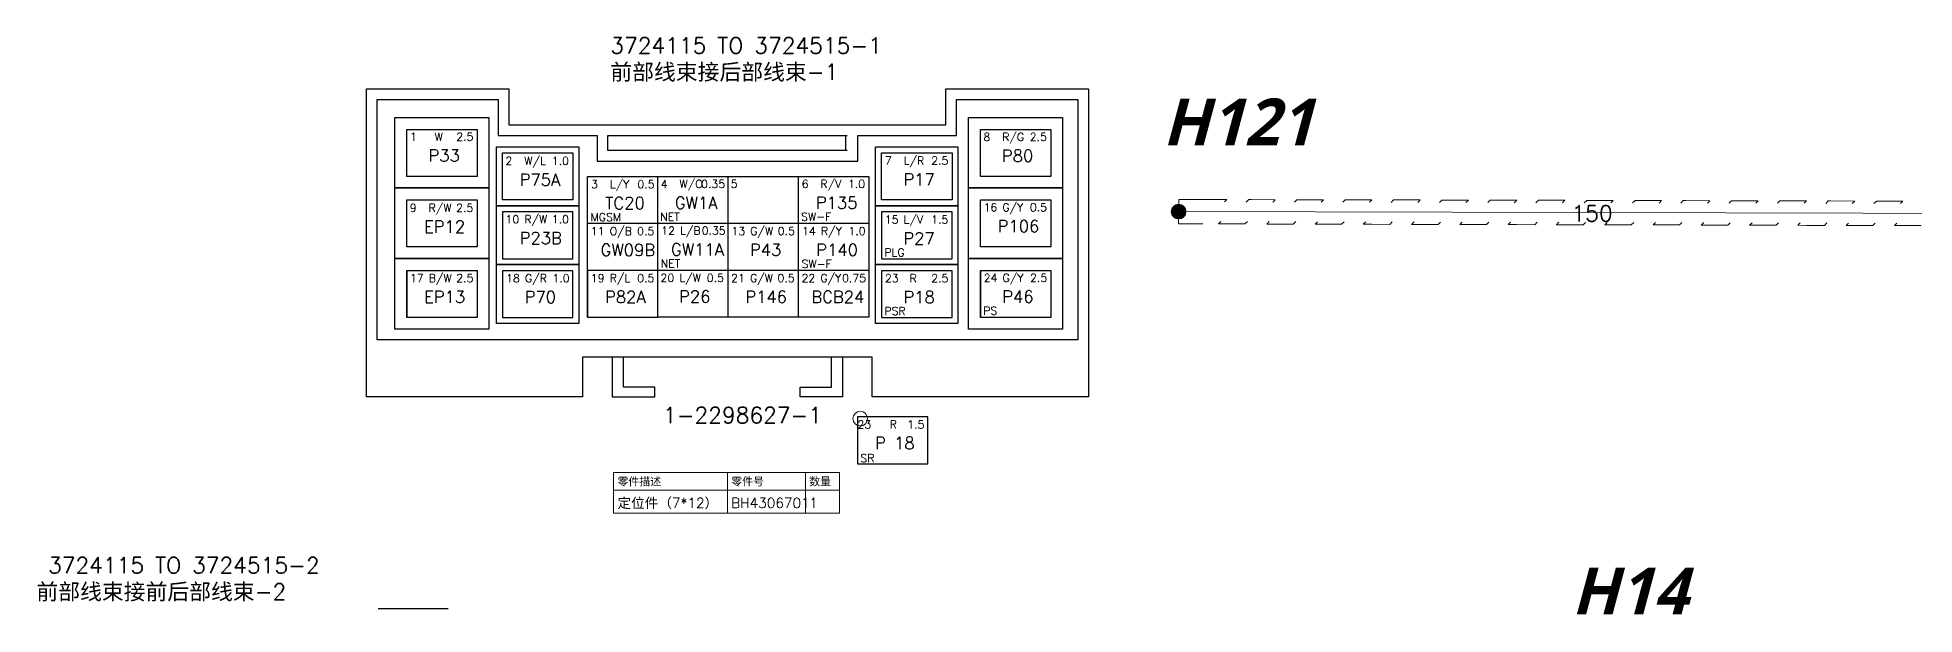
# Model space of a CAD drawing. Header units: millimetres. Extents: x 6 to 3615, y 6 to 858.
# Drawn here: x 348.5 to 669.3, y 443.1 to 541.6 of the extents above; entities that cross this region are included whole.
import ezdxf

# ---------------------------------------------------------------- set-up
doc = ezdxf.new("R2010")
doc.units = ezdxf.units.MM
doc.styles.add('SegoeUIBoldItalic_Style', font='segoeuiz.ttf')
doc.styles.add('Simplex_Style', font='simplex_.ttf')

msp = doc.modelspace()

# ---------------------------------------------------------------- hatches: boundary and pattern name
h = msp.add_hatch(color=0)
edge = h.paths.add_edge_path()
edge.add_arc((543.54, 511.85), 1.25, 0, 360)
h = msp.add_hatch(color=0)
edge = h.paths.add_edge_path()
edge.add_arc((543.54, 511.85), 1.25, 0, 360)

# ---------------------------------------------------------------- linework, layer by layer
at = {"color": 0, "linetype": 'Continuous', "lineweight": 30, "flags": 128}
for points in [[(441.69, 480.23), (404.73, 480.23), (404.73, 532.83), (429.08, 532.83), (429.08, 526.68), (503.77, 526.68), (503.77, 532.83), (528.12, 532.83), (528.12, 480.23), (491.16, 480.23), (491.16, 487.02), (441.69, 487.02), (441.69, 480.23)], [(406.55, 489.98), (406.55, 531.01), (427.27, 531.01), (427.27, 524.87), (444.15, 524.87), (444.15, 520.48), (488.7, 520.48), (488.7, 524.87), (505.59, 524.87), (505.59, 531.01), (526.3, 531.01), (526.3, 489.98), (406.55, 489.98)], [(423.66, 517.87), (411.63, 517.87), (411.63, 525.89), (423.66, 525.89), (423.66, 517.87)], [(486.88, 522.3), (445.97, 522.3), (445.97, 524.87), (486.88, 524.87)], [(486.69, 522.3), (486.69, 524.87)], [(521.69, 517.87), (509.66, 517.87), (509.66, 525.89), (521.69, 525.89), (521.69, 517.87)], [(440.01, 513.85), (427.98, 513.85), (427.98, 521.87), (440.01, 521.87), (440.01, 513.85)], [(504.81, 513.85), (492.78, 513.85), (492.78, 521.87), (504.81, 521.87), (504.81, 513.85)], [(466.57, 493.82), (454.54, 493.82), (454.54, 509.85), (442.52, 509.85), (442.52, 517.87), (454.54, 517.87)], [(478.6, 493.82), (466.57, 493.82), (466.57, 509.85), (454.54, 509.85), (454.54, 517.87), (466.57, 517.87)], [(490.62, 509.85), (478.6, 509.85), (478.6, 517.87), (490.62, 517.87), (490.62, 493.82), (478.6, 493.82), (478.6, 509.85), (466.57, 509.85), (466.57, 517.87), (478.6, 517.87)], [(423.66, 505.84), (411.63, 505.84), (411.63, 513.86), (423.66, 513.86), (423.66, 505.84)], [(521.69, 505.84), (509.66, 505.84), (509.66, 513.86), (521.69, 513.86), (521.69, 505.84)], [(427.98, 511.82), (427.98, 503.8), (440.01, 503.8), (440.01, 511.82), (427.98, 511.82)], [(442.52, 503.8), (442.52, 511.82)], [(492.78, 511.82), (492.78, 503.8), (504.81, 503.8), (504.81, 511.82), (492.78, 511.82)], [(490.62, 501.83), (442.52, 501.83), (442.52, 509.85)], [(411.63, 501.8), (411.63, 493.78), (411.63, 501.8), (423.66, 501.8), (423.66, 493.78), (411.63, 493.78)], [(427.98, 501.77), (427.98, 493.76), (440.01, 493.76), (440.01, 501.77), (427.98, 501.77)], [(442.52, 493.82), (442.52, 501.83), (442.52, 493.82), (454.54, 493.82)], [(492.78, 501.77), (492.78, 493.76), (504.81, 493.76), (504.81, 501.77), (492.78, 501.77)], [(509.66, 501.8), (509.66, 493.78), (509.66, 501.8), (521.69, 501.8), (521.69, 493.78), (509.66, 493.78)], [(446.76, 487.02), (446.76, 480.23), (454.01, 480.23), (454.01, 481.87), (448.65, 481.87), (448.65, 487.02)], [(486.09, 487.02), (486.09, 480.23), (478.84, 480.23), (478.84, 481.87), (484.21, 481.87), (484.21, 487.02)], [(406.73, 444.11), (418.73, 444.11)]]:
    msp.add_lwpolyline(points, dxfattribs=at)
for points in [[(409.59, 527.94), (425.67, 527.94), (425.67, 515.89), (409.59, 515.89), (409.59, 527.94)], [(507.62, 527.94), (523.7, 527.94), (523.7, 515.89), (507.62, 515.89), (507.62, 527.94)], [(426.95, 522.89), (441.01, 522.89), (441.01, 512.84), (426.95, 512.84), (426.95, 522.89)], [(491.74, 522.89), (505.81, 522.89), (505.81, 512.84), (491.74, 512.84), (491.74, 522.89)], [(409.59, 515.89), (425.67, 515.89), (425.67, 503.83), (409.59, 503.83), (409.59, 515.89)], [(507.62, 515.89), (523.7, 515.89), (523.7, 503.83), (507.62, 503.83), (507.62, 515.89)], [(426.95, 512.84), (441.01, 512.84), (441.01, 502.8), (426.95, 502.8), (426.95, 512.84)], [(491.74, 512.84), (505.81, 512.84), (505.81, 502.8), (491.74, 502.8), (491.74, 512.84)], [(409.59, 503.83), (425.67, 503.83), (425.67, 491.77), (409.59, 491.77), (409.59, 503.83)], [(507.62, 503.83), (523.7, 503.83), (523.7, 491.77), (507.62, 491.77), (507.62, 503.83)], [(426.95, 502.8), (441.01, 502.8), (441.01, 492.75), (426.95, 492.75), (426.95, 502.8)], [(491.74, 502.8), (505.81, 502.8), (505.81, 492.75), (491.74, 492.75), (491.74, 502.8)], [(500.66, 476.82), (488.66, 476.82), (488.66, 468.82), (500.66, 468.82)]]:
    msp.add_lwpolyline(points, close=True, dxfattribs=at)
at = {"color": 0, "linetype": 'Continuous', "lineweight": 13, "flags": 128}
for points in [[(543.55, 513.93), (543.54, 509.77)], [(543.55, 513.93), (547.67, 513.92)], [(551.8, 513.91), (547.67, 513.92)], [(551.8, 513.91), (551.38, 513.5)], [(555.51, 513.9), (555.1, 513.49)], [(555.92, 513.9), (555.51, 513.9)], [(560.05, 513.89), (555.92, 513.9)], [(560.05, 513.89), (559.64, 513.48)], [(563.76, 513.88), (563.35, 513.47)], [(564.18, 513.88), (563.76, 513.88)], [(568.3, 513.87), (564.18, 513.88)], [(568.3, 513.87), (567.89, 513.46)], [(572.02, 513.87), (571.6, 513.45)], [(572.43, 513.86), (572.02, 513.87)], [(576.55, 513.86), (572.43, 513.86)], [(576.55, 513.86), (576.14, 513.44)], [(580.27, 513.85), (579.85, 513.43)], [(580.68, 513.85), (580.27, 513.85)], [(584.81, 513.84), (580.68, 513.85)], [(584.81, 513.84), (584.39, 513.42)], [(588.52, 513.83), (588.11, 513.41)], [(588.93, 513.83), (588.52, 513.83)], [(593.06, 513.82), (588.93, 513.83)], [(593.06, 513.82), (592.64, 513.4)], [(596.77, 513.81), (596.36, 513.39)], [(597.18, 513.81), (596.77, 513.81)], [(601.31, 513.8), (597.18, 513.81)], [(601.31, 513.8), (600.9, 513.38)], [(605.02, 513.79), (604.61, 513.37)], [(605.44, 513.79), (605.02, 513.79)], [(609.56, 513.78), (605.44, 513.79)], [(609.56, 513.78), (609.15, 513.36)], [(613.27, 513.77), (612.86, 513.35)], [(613.69, 513.77), (613.27, 513.77)], [(617.81, 513.76), (613.69, 513.77)], [(617.81, 513.76), (617.4, 513.34)], [(621.53, 513.75), (621.11, 513.33)], [(621.94, 513.75), (621.53, 513.75)], [(626.06, 513.74), (621.94, 513.75)], [(626.06, 513.74), (625.65, 513.32)], [(629.78, 513.73), (629.36, 513.31)], [(630.19, 513.73), (629.78, 513.73)], [(634.32, 513.72), (630.19, 513.73)], [(634.32, 513.72), (633.9, 513.3)], [(638.03, 513.71), (637.62, 513.3)], [(638.44, 513.71), (638.03, 513.71)], [(642.57, 513.7), (638.44, 513.71)], [(642.57, 513.7), (642.16, 513.28)], [(646.28, 513.69), (645.87, 513.28)], [(646.69, 513.69), (646.28, 513.69)], [(650.82, 513.68), (646.69, 513.69)], [(650.82, 513.68), (650.41, 513.27)], [(654.53, 513.67), (654.12, 513.26)], [(654.95, 513.67), (654.53, 513.67)], [(659.07, 513.66), (654.95, 513.67)], [(659.07, 513.66), (658.66, 513.25)], [(662.79, 513.65), (662.37, 513.24)], [(663.2, 513.65), (662.79, 513.65)], [(667.32, 513.64), (663.2, 513.65)], [(667.32, 513.64), (666.91, 513.23)], [(550.34, 509.75), (550.76, 510.17)], [(554.88, 509.74), (555.3, 510.15)], [(558.6, 509.73), (559.01, 510.15)], [(563.13, 509.72), (563.55, 510.14)], [(566.85, 509.71), (567.26, 510.13)], [(571.39, 509.7), (571.8, 510.12)], [(575.1, 509.69), (575.51, 510.11)], [(579.64, 509.68), (580.05, 510.1)], [(583.35, 509.67), (583.77, 510.09)], [(587.89, 509.66), (588.3, 510.08)], [(591.6, 509.65), (592.02, 510.07)], [(596.14, 509.64), (596.56, 510.06)], [(599.86, 509.63), (600.27, 510.05)], [(604.39, 509.62), (604.81, 510.04)], [(608.11, 509.61), (608.52, 510.03)], [(612.65, 509.6), (613.06, 510.02)], [(616.36, 509.6), (616.77, 510.01)], [(620.9, 509.58), (621.31, 510)], [(543.54, 509.77), (547.66, 509.76)], [(551.79, 509.75), (550.34, 509.75)], [(554.88, 509.74), (551.79, 509.75)], [(560.04, 509.73), (558.6, 509.73)], [(563.13, 509.72), (560.04, 509.73)], [(568.29, 509.71), (566.85, 509.71)], [(571.39, 509.7), (568.29, 509.71)], [(576.54, 509.69), (575.1, 509.69)], [(579.64, 509.68), (576.54, 509.69)], [(584.8, 509.67), (583.35, 509.67)], [(587.89, 509.66), (584.8, 509.67)], [(593.05, 509.65), (591.6, 509.65)], [(596.14, 509.64), (593.05, 509.65)], [(601.3, 509.63), (599.86, 509.63)], [(604.39, 509.62), (601.3, 509.63)], [(609.55, 509.61), (608.11, 509.61)], [(612.65, 509.6), (609.55, 509.61)], [(617.8, 509.59), (616.36, 509.6)], [(620.9, 509.58), (617.8, 509.59)], [(624.61, 509.58), (625.02, 509.99)], [(626.06, 509.57), (624.61, 509.58)], [(629.15, 509.57), (626.06, 509.57)], [(629.15, 509.57), (629.56, 509.98)], [(632.86, 509.56), (633.28, 509.97)], [(634.31, 509.55), (632.86, 509.56)], [(637.4, 509.55), (634.31, 509.55)], [(637.4, 509.55), (637.82, 509.96)], [(641.11, 509.54), (641.53, 509.95)], [(642.56, 509.53), (641.11, 509.54)], [(645.65, 509.53), (642.56, 509.53)], [(645.65, 509.53), (646.07, 509.94)], [(649.37, 509.52), (649.78, 509.93)], [(650.81, 509.51), (649.37, 509.52)], [(653.91, 509.51), (650.81, 509.51)], [(653.91, 509.51), (654.32, 509.92)], [(657.62, 509.5), (658.03, 509.91)], [(659.06, 509.5), (657.62, 509.5)], [(662.16, 509.49), (659.06, 509.5)], [(662.16, 509.49), (662.57, 509.9)], [(665.87, 509.48), (666.28, 509.9)], [(667.31, 509.48), (665.87, 509.48)], [(670.41, 509.47), (667.31, 509.48)]]:
    msp.add_lwpolyline(points, close=True, dxfattribs=at)
for points in [[(683.82, 511.52), (543.54, 511.85)], [(446.98, 467.34), (485.59, 467.34)], [(446.98, 467.34), (446.98, 460.4)], [(446.98, 467.34), (485.59, 467.34)], [(466.42, 467.34), (466.42, 460.4)], [(479.76, 467.34), (479.76, 460.4)], [(485.59, 467.34), (485.59, 460.4)], [(446.98, 464.29), (485.59, 464.29)], [(446.98, 460.4), (485.59, 460.4)]]:
    msp.add_lwpolyline(points, dxfattribs=at)
at = {"color": 0, "linetype": 'Continuous', "lineweight": 13}
for centre in [(543.54, 511.85), (543.54, 511.85), (489.13, 476.52)]:
    msp.add_circle(centre, 1.25, dxfattribs=at)

# ---------------------------------------------------------------- texts
at = {"color": 0, "linetype": 'Continuous', "style": 'Simplex_Style'}
for s, height, p in [('3724115 TO 3724515-1', 2.7344, (446.42, 538.83)), ('前部线束接后部线束-1', 2.7344, (446.42, 534.33)), ('1', 1.37, (412.17, 523.96)), ('W', 1.37, (416.39, 523.96)), ('2.5', 1.367, (420.09, 523.96)), ('8', 1.37, (510.17, 523.92)), ('R/G', 1.367, (513.39, 523.92)), ('2.5', 1.367, (518.09, 523.92)), ('P33', 2.051, (415.34, 520.41)), ('2', 1.37, (428.5, 519.83)), ('W/L', 1.367, (431.72, 519.83)), ('1.0', 1.367, (436.42, 519.83)), ('7', 1.37, (493.34, 519.87)), ('L/R', 1.367, (496.55, 519.88)), ('2.5', 1.367, (501.26, 519.88)), ('P80', 2.051, (513.34, 520.37)), ('P75A', 2.051, (430.92, 516.28)), ('3', 1.37, (443.12, 515.83)), ('L/Y', 1.367, (446.34, 515.84)), ('0.5', 1.367, (451.04, 515.84)), ('4', 1.37, (455.02, 515.88)), ('W/O', 1.367, (458.24, 515.89)), ('0.35', 1.367, (461.94, 515.89)), ('5', 1.37, (467.01, 515.92)), ('6', 1.37, (479.11, 515.9)), ('R/V', 1.367, (482.33, 515.9)), ('1.0', 1.367, (487.03, 515.9)), ('P17', 2.051, (496.51, 516.33)), ('R/W', 1.367, (415.36, 511.81)), ('TC20', 2.051, (445.54, 512.29)), ('GW1A', 2.051, (457.44, 512.34)), ('P135', 2.051, (481.53, 512.35)), ('16', 1.367, (510.21, 511.9)), ('G/Y', 1.367, (513.42, 511.9)), ('0.5', 1.367, (518.12, 511.9)), ('9', 1.37, (412.15, 511.81)), ('EP12', 2.051, (414.57, 508.26)), ('2.5', 1.367, (420.07, 511.81)), ('10', 1.367, (428.51, 509.86)), ('R/W', 1.367, (431.73, 509.86)), ('1.0', 1.367, (436.43, 509.86)), ('MGSM', 1.367, (443.04, 510.24)), ('NET', 1.367, (454.94, 510.29)), ('SW-F', 1.367, (479.03, 510.3)), ('15', 1.367, (493.32, 509.8)), ('L/V', 1.367, (496.54, 509.8)), ('1.5', 1.367, (501.24, 509.8)), ('P106', 2.051, (512.62, 508.35)), ('150', 2.734, (610.68, 510.19)), ('P23B', 2.051, (430.93, 506.31)), ('11', 1.367, (443.08, 507.83)), ('O/B', 1.367, (446.3, 507.83)), ('0.5', 1.367, (451, 507.83)), ('12', 1.367, (455.11, 507.92)), ('L/B', 1.367, (458.33, 507.92)), ('0.35', 1.367, (462.03, 507.92)), ('13', 1.367, (467.11, 507.85)), ('G/W', 1.367, (470.33, 507.86)), ('0.5', 1.367, (475.03, 507.86)), ('14', 1.367, (479.19, 507.84)), ('R/Y', 1.367, (482.41, 507.85)), ('1.0', 1.367, (487.11, 507.85)), ('P27', 2.051, (496.49, 506.25)), ('GW09B', 2.051, (444.75, 504.28)), ('NET', 1.367, (455.03, 502.32)), ('GW11A', 2.051, (456.78, 504.37)), ('P43', 2.051, (470.28, 504.31)), ('SW-F', 1.367, (479.11, 502.25)), ('P140', 2.051, (481.61, 504.3)), ('PLG', 1.367, (493.24, 504.2)), ('17', 1.367, (412.17, 499.83)), ('B/W', 1.367, (415.39, 499.83)), ('2.5', 1.367, (420.09, 499.83)), ('18', 1.367, (428.61, 499.8)), ('G/R', 1.367, (431.83, 499.8)), ('1.0', 1.367, (436.53, 499.8)), ('19', 1.367, (443.09, 499.81)), ('R/L', 1.367, (446.31, 499.81)), ('0.5', 1.367, (451.01, 499.81)), ('20', 1.367, (454.99, 499.86)), ('L/W', 1.367, (458.21, 499.86)), ('0.5', 1.367, (462.91, 499.86)), ('21', 1.367, (467.07, 499.82)), ('G/W', 1.367, (470.29, 499.83)), ('0.5', 1.367, (474.99, 499.83)), ('22', 1.367, (479.1, 499.82)), ('G/Y', 1.367, (482.32, 499.82)), ('0.75', 1.367, (486.02, 499.82)), ('23', 1.367, (493.34, 499.79)), ('R', 1.37, (497.56, 499.79)), ('2.5', 1.367, (501.26, 499.79)), ('24', 1.367, (510.23, 499.85)), ('G/Y', 1.367, (513.45, 499.86)), ('2.5', 1.367, (518.15, 499.86)), ('EP13', 2.051, (414.59, 496.28)), ('P70', 2.051, (431.78, 496.25)), ('P82A', 2.051, (445.51, 496.26)), ('P26', 2.051, (458.16, 496.32)), ('P146', 2.051, (469.49, 496.28)), ('BCB24', 2.051, (480.77, 496.27)), ('P18', 2.051, (496.51, 496.24)), ('P46', 2.051, (513.4, 496.31)), ('PSR', 1.367, (493.26, 494.2)), ('PS', 1.367, (510.15, 494.26)), ('1-2298627-1', 2.7344, (455.42, 475.73)), ('23', 1.367, (488.66, 474.83)), ('R', 1.37, (494.16, 474.83)), ('1.5', 1.367, (497.16, 474.83)), ('P 18', 2.051, (491.66, 471.33)), ('SR', 1.367, (489.16, 469.08)), ('零件描述', 1.367, (447.63, 465.1)), ('零件号', 1.367, (467.08, 465.1)), ('数量', 1.367, (480.41, 465.1)), ('定位件（7*12）', 1.709, (447.63, 461.26)), ('BH4306701', 1.709, (467.08, 461.26)), ('1', 1.71, (480.41, 461.26)), ('3724115 TO 3724515-2', 2.7344, (350.34, 450.11)), ('前部线束接前后部线束-2', 2.7344, (348.34, 445.61))]:
    msp.add_text(s, height=height, dxfattribs=at).set_placement(p)
at = {"char_height": 8, "attachment_point": 1, "style": 'SegoeUIBoldItalic_Style'}
for s, insert in [('{\\fSegoe UI Semilight|b1|i1|c134|p34;\\C1;H121}', (540.77, 531.15)), ('{\\fSegoe UI Semilight|b1|i1|c134|p34;\\C1;H14}', (610.66, 451.09))]:
    msp.add_mtext_dynamic_manual_height_columns(s, width=42.6639, gutter_width=12.5, heights=[2.5], dxfattribs=dict(at, insert=insert))

doc.saveas('drawing.dxf')
